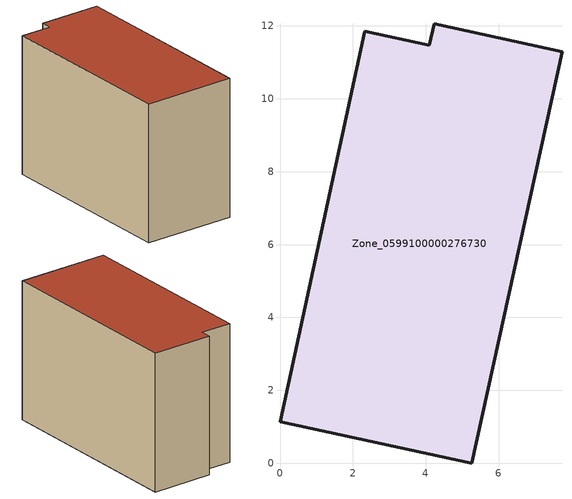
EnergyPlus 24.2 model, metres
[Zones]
Zone_0599100000276730
 floor ground (C_G): 5.26,0 0,1.14 2.33,11.86 4.1,11.47 4.23,12.05 7.74,11.29 z0
 wall outside (C_F): 4.23,12.05 4.1,11.47 2.33,11.86 0,1.14 5.26,0 7.74,11.29 4.23,12.05 z0:8.06
 roof outside (C_R): 5.26,0 7.74,11.29 4.23,12.05 4.1,11.47 2.33,11.86 0,1.14 z8.06
[BUILDING]
Pand.0599100000276730: North Axis=0; Terrain=City; Loads Convergence Tolerance Value=0.04; Temperature Convergence Tolerance Value=0.4; Solar Distribution=FullExterior; Maximum Number of Warmup Days=25; Minimum Number of Warmup Days=1
[Site:Location]
Rotterdam.The.Hague.AP_ZH_NLD Design_Conditions: Latitude=51.96; Longitude=4.45; Time Zone=1; Elevation=-4.5
[SITE:GROUNDTEMPERATURE:BUILDINGSURFACE]
18, 18, 18, 18, 18, 18, 18, 18, 18, 18, 18, 18
[MATERIAL] Thermal Absorptance=0.9; Solar Absorptance=0.7; Visible Absorptance=0.7
Name | Roughness | Thickness | Conductivity | Density | Specific Heat
G.TI.1975-1991 | MediumSmooth | 0.15 | 0.288461 | 540 | 1210
F.TI.1975-1991 | Rough | 0.3 | 0.230769 | 1920 | 840
R.TI.1975-1991 | MediumRough | 0.2 | 0.153846 | 1500 | 1000
[CONSTRUCTION]
C_G: G.TI.1975-1991
C_F: F.TI.1975-1991
C_R: R.TI.1975-1991
[ZONE]
Zone_0599100000276730: Type=1; Multiplier=1; Ceiling Height=Autocalculate; Volume=Autocalculate; Floor Area=autocalculate; Part of Total Floor Area=Yes
[ZONEINFILTRATION:DESIGNFLOWRATE]
Infil_Zone_0599100000276730: Zone or ZoneList or Space or SpaceList=Zone_0599100000276730; Schedule=AlwaysOn; Design Flow Rate Calculation Method=Flow/Area; Flow Rate per Floor Area=0.003; Constant Term Coefficient=1; Temperature Term Coefficient=0; Velocity Term Coefficient=0; Velocity Squared Term Coefficient=0
[HVACTEMPLATE:ZONE:IDEALLOADSAIRSYSTEM]
Zone_0599100000276730: Maximum Heating Supply Air Temperature=50; Minimum Cooling Supply Air Temperature=13; Maximum Heating Supply Air Humidity Ratio=0.0156; Minimum Cooling Supply Air Humidity Ratio=0.0077; Heating Limit=NoLimit; Cooling Limit=NoLimit; Dehumidification Control Type=ConstantSensibleHeatRatio; Cooling Sensible Heat Ratio=0.7; Dehumidification Setpoint=60; Humidification Control Type=None; Humidification Setpoint=30; Outdoor Air Method=None; Outdoor Air Flow Rate per Person=0.00944; Outdoor Air Flow Rate per Zone Floor Area=0; Outdoor Air Flow Rate per Zone=0; Demand Controlled Ventilation Type=None; Outdoor Air Economizer Type=NoEconomizer; Heat Recovery Type=None; Sensible Heat Recovery Effectiveness=0.7; Latent Heat Recovery Effectiveness=0.65
[ZONECONTROL:THERMOSTAT]
ThermostatControl_Zone_0599100000276730: Zone or ZoneList=Zone_0599100000276730; Control Type Schedule=DualSetpointControlType; Control 1=Thermostat_Zone_0599100000276730; Temperature Difference Between Cutout And Setpoint=0
[THERMOSTATSETPOINT:DUALSETPOINT]
Thermostat_Zone_0599100000276730: Heating Setpoint Temperature Schedule=HeatingSetpoint_Zone_0599100000276730; Cooling Setpoint Temperature Schedule=CoolingSetpoint_Zone_0599100000276730
[SCHEDULE:COMPACT]
HeatingSetpoint_Zone_0599100000276730: Through: 12/31, For: AllDays, Until: 24:00, 21
CoolingSetpoint_Zone_0599100000276730: Through: 12/31, For: AllDays, Until: 24:00, 24
DualSetpointControlType: Through: 12/31, For: AllDays, Until: 24:00, 4
AlwaysOn: Through: 12/31, For: AllDays, Until: 24:00, 1
